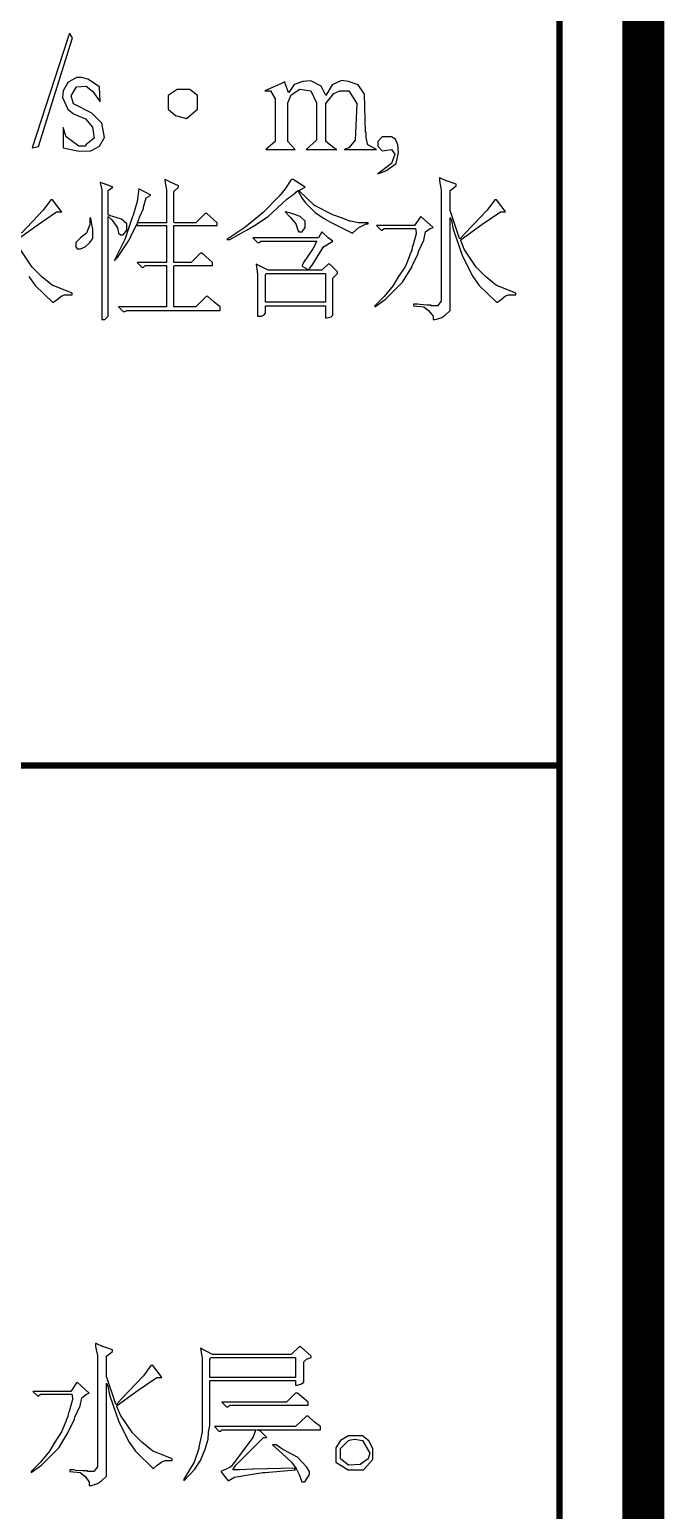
# Model space of a CAD drawing. Extents: x 94 to 452, y -72 to 1042.
# Drawn here: x 436.61 to 451.73, y 41.43 to 76.68 of the extents above; entities that cross this region are included whole.
import ezdxf

# ---------------------------------------------------------------- set-up
doc = ezdxf.new("R2010")
doc.units = 0
doc.header["$MEASUREMENT"] = 0
doc.layers.add('TREE_LAYER', color=7, linetype='Continuous')

msp = doc.modelspace()

# ---------------------------------------------------------------- linework, layer by layer
at = {"layer": 'TREE_LAYER'}
for points, const_width, elevation in [([(451.22612, 995.005583), (451.22612, 11.113007), (451.22612, 10.313007), (451.22612, -71.498816), (94.22612, -71.498816), (94.22612, -69.496695), (94.22612, 9.432416), (94.22612, 10.313007), (94.22612, 11.113007), (94.22612, 13.086307)], 1, 2891.008799), ([(96.22612, 13.086307), (96.22612, 11.113007), (96.22612, 10.313007), (96.22612, 9.432416), (96.22612, 9.432416), (96.22612, -69.496695), (96.22612, -69.498816), (449.22612, -69.498816), (449.22612, -69.498816), (449.22612, 10.313007), (449.22612, 11.113007), (449.22612, 995.005583)], 0.15, 2875.008799), ([(126.22612, 59.169293), (193.895842, 59.169293), (193.895842, 59.169293), (198.665094, 59.169293), (198.665094, 59.169293), (203.318395, 59.169293), (203.318395, 59.169293), (449.22612, 59.167487)], 0.15, 323)]:
    msp.add_lwpolyline(points, dxfattribs=dict(at, const_width=const_width, elevation=elevation))
at = {"layer": 'TREE_LAYER', "elevation": 1017}
for points in [[(437.557964, 76.586506), (437.516788, 76.476702), (436.665808, 73.868859), (436.816788, 73.89631), (437.626592, 76.490428), (437.557964, 76.600232), (437.557964, 76.586506)], [(437.845259, 75.543369), (437.72173, 75.543369), (437.515848, 75.419839), (437.406044, 75.227683), (437.392318, 75.062977), (437.515848, 74.788467), (437.653103, 74.678663), (437.941338, 74.555133), (438.106044, 74.362977), (438.14722, 74.102192), (437.955063, 73.951212), (437.927612, 73.910035), (437.776632, 73.910035), (437.474671, 74.129643), (437.406044, 74.349251), (437.406044, 73.868859), (437.790357, 73.786506), (438.064867, 73.800232), (438.27075, 73.910035), (438.394279, 74.115918), (438.325652, 74.459055), (438.092318, 74.692388), (437.653103, 74.911996), (437.598201, 75.104153), (437.72173, 75.323761), (437.955063, 75.337486), (438.106044, 75.213957), (438.284475, 74.966898), (438.27075, 75.323761), (437.99624, 75.502192), (437.845259, 75.543369), (437.845259, 75.543369)], [(442.674751, 75.433565), (442.208085, 75.227683), (442.34534, 75.227683), (442.455144, 75.035526), (442.455144, 74.019839), (442.235536, 73.827683), (442.935536, 73.827683), (442.757104, 74.019839), (442.757104, 74.939447), (442.839457, 75.131604), (443.04534, 75.268859), (443.306124, 75.227683), (443.443379, 74.939447), (443.443379, 74.04729), (443.19632, 73.827683), (443.923771, 73.827683), (443.855144, 73.868859), (443.662987, 74.019839), (443.662987, 74.925722), (443.855144, 75.159055), (443.992398, 75.227683), (444.212006, 75.227683), (444.404163, 74.925722), (444.362987, 74.04729), (444.212006, 73.868859), (444.102202, 73.827683), (444.87083, 73.827683), (444.664947, 73.937486), (444.651222, 73.964937), (444.623771, 74.115918), (444.623771, 74.239447), (444.610045, 74.239447), (444.582595, 75.14533), (444.431614, 75.364937), (444.198281, 75.44729), (444.033575, 75.474741), (443.813967, 75.364937), (443.662987, 75.117879), (443.553183, 75.337486), (443.306124, 75.461016), (443.113967, 75.44729), (442.908085, 75.378663), (442.784555, 75.186506), (442.757104, 75.227683), (442.674751, 75.44729), (442.674751, 75.433565)], [(440.424711, 75.255133), (440.122751, 75.255133), (439.903143, 75.117879), (439.903143, 74.788467), (440.081574, 74.637486), (440.342358, 74.568859), (440.603143, 74.788467), (440.603143, 75.117879), (440.424711, 75.255133), (440.424711, 75.255133)], [(445.226752, 74.129643), (445.007144, 74.129643), (444.89734, 74.019839), (444.89734, 73.910035), (445.007144, 73.800232), (445.226752, 73.827683), (445.309105, 73.717879), (445.226752, 73.498271), (444.89734, 73.251212), (445.089497, 73.319839), (445.336556, 73.498271), (445.391458, 73.759055), (445.377733, 73.937486), (445.322831, 74.074741), (445.226752, 74.129643), (445.226752, 74.129643)], [(438.301595, 73.04533), (438.287869, 73.04533), (438.287869, 73.031604), (438.329046, 72.866898), (438.329046, 69.778663), (438.397673, 69.778663), (438.480026, 69.861016), (438.480026, 72.2218), (438.480026, 72.235526), (438.562379, 72.153173), (438.685908, 71.988467), (438.699634, 71.961016), (438.727085, 71.837486), (438.768261, 71.79631), (438.836889, 71.79631), (438.919242, 71.906114), (438.919242, 72.057094), (438.795712, 72.166898), (438.58983, 72.235526), (438.534928, 72.249251), (438.521203, 72.249251), (438.493752, 72.262977), (438.480026, 72.262977), (438.480026, 72.853173), (438.58983, 72.935526), (438.411399, 73.004153), (438.397673, 73.004153), (438.301595, 73.04533), (438.301595, 73.04533)], [(439.83885, 73.113957), (439.825124, 73.113957), (439.825124, 73.086506), (439.866301, 72.866898), (439.866301, 72.098271), (439.866301, 72.084545), (439.180026, 72.084545), (439.180026, 72.098271), (439.207477, 72.153173), (439.221203, 72.2218), (439.317281, 72.427683), (439.317281, 72.455133), (439.385908, 72.674741), (439.495712, 72.743369), (439.207477, 72.894349), (439.166301, 72.592388), (439.070222, 72.262977), (439.056497, 72.235526), (438.878065, 71.686506), (438.617281, 71.178663), (438.699634, 71.261016), (438.987869, 71.686506), (439.01532, 71.755133), (439.166301, 72.07082), (439.166301, 72.057094), (439.166301, 72.015918), (439.866301, 72.015918), (439.866301, 72.015918), (439.866301, 71.137486), (439.866301, 71.137486), (439.166301, 71.137486), (439.276104, 71.027683), (439.317281, 71.027683), (439.358457, 71.068859), (439.866301, 71.068859), (439.866301, 71.055133), (439.866301, 70.080624), (439.866301, 70.080624), (438.727085, 70.080624), (438.836889, 69.97082), (438.878065, 69.97082), (438.919242, 69.998271), (441.142771, 69.998271), (441.142771, 70.080624), (441.005516, 70.190428), (440.854536, 70.327683), (440.813359, 70.327683), (440.566301, 70.080624), (440.058457, 70.080624), (440.044732, 70.080624), (440.044732, 71.055133), (440.058457, 71.068859), (440.96434, 71.068859), (440.96434, 71.137486), (440.717281, 71.357094), (440.676104, 71.357094), (440.456497, 71.137486), (440.058457, 71.137486), (440.044732, 71.137486), (440.044732, 72.015918), (440.058457, 72.015918), (441.074144, 72.015918), (441.074144, 72.084545), (440.827085, 72.304153), (440.785908, 72.304153), (440.566301, 72.084545), (440.058457, 72.084545), (440.044732, 72.098271), (440.044732, 72.825722), (440.154536, 72.935526), (440.154536, 72.962977), (439.976104, 73.04533), (439.83885, 73.113957), (439.83885, 73.113957)], [(442.882801, 73.113957), (442.841624, 73.113957), (442.827899, 73.100232), (442.690644, 72.894349), (442.553389, 72.715918), (442.169075, 72.331604), (441.72986, 71.974741), (441.30437, 71.686506), (441.372997, 71.686506), (441.771036, 71.906114), (441.963193, 72.015918), (442.292605, 72.235526), (442.731821, 72.64729), (442.772997, 72.674741), (442.869075, 72.743369), (442.992605, 72.853173), (443.088683, 72.674741), (443.171036, 72.564937), (443.40437, 72.331604), (443.610252, 72.194349), (443.774958, 72.098271), (444.296526, 71.837486), (444.447507, 71.974741), (444.625938, 72.057094), (444.667115, 72.057094), (444.667115, 72.084545), (444.433781, 72.084545), (444.25535, 72.125722), (444.227899, 72.125722), (444.063193, 72.194349), (443.82986, 72.276702), (443.390644, 72.49631), (443.020056, 72.853173), (443.171036, 72.935526), (442.882801, 73.113957), (442.882801, 73.113957)], [(446.379693, 73.155133), (446.365968, 73.155133), (446.365968, 73.086506), (446.407144, 72.866898), (446.407144, 70.217879), (446.324791, 70.108075), (446.173811, 70.108075), (446.173811, 70.1218), (446.064007, 70.1218), (446.064007, 70.1218), (445.899301, 70.135526), (445.844399, 70.149251), (445.748321, 70.149251), (445.748321, 70.108075), (445.99538, 70.080624), (446.105184, 69.998271), (446.214988, 69.861016), (446.214988, 69.861016), (446.214988, 69.778663), (446.269889, 69.778663), (446.407144, 69.819839), (446.503223, 69.888467), (446.626752, 69.998271), (446.626752, 72.208075), (446.626752, 72.208075), (446.654203, 72.139447), (446.69538, 71.933565), (446.914988, 71.288467), (447.162046, 70.808075), (447.313027, 70.588467), (447.724791, 70.190428), (447.752242, 70.190428), (447.834595, 70.259055), (447.944399, 70.341408), (448.013027, 70.368859), (448.191458, 70.368859), (448.191458, 70.410035), (448.191458, 70.410035), (447.738517, 70.588467), (447.724791, 70.588467), (447.464007, 70.808075), (447.244399, 71.027683), (446.956164, 71.453173), (446.873811, 71.659055), (446.873811, 71.672781), (446.887537, 71.686506), (447.381654, 72.043369), (447.82087, 72.34533), (447.834595, 72.34533), (447.944399, 72.34533), (447.930674, 72.359055), (447.724791, 72.633565), (447.724791, 72.633565), (447.683615, 72.633565), (447.505184, 72.386506), (446.983615, 71.837486), (446.860086, 71.700232), (446.84636, 71.713957), (446.626752, 72.372781), (446.626752, 72.853173), (446.764007, 72.962977), (446.764007, 72.962977), (446.764007, 73.004153), (446.558125, 73.072781), (446.544399, 73.072781), (446.379693, 73.155133), (446.379693, 73.155133)], [(436.314506, 71.686506), (436.808624, 72.043369), (437.247839, 72.34533), (437.261565, 72.34533), (437.371369, 72.34533), (437.357643, 72.359055), (437.151761, 72.633565), (437.151761, 72.633565), (437.110585, 72.633565), (436.932153, 72.386506), (436.410585, 71.837486)], [(442.70437, 72.34533), (442.690644, 72.34533), (442.814173, 72.2218), (442.951428, 72.057094), (442.992605, 71.906114), (443.020056, 71.864937), (443.102409, 71.864937), (443.171036, 71.974741), (443.171036, 72.125722), (443.047507, 72.235526), (442.85535, 72.304153), (442.800448, 72.317879), (442.70437, 72.34533), (442.70437, 72.34533)], [(438.068261, 72.194349), (438.04081, 72.194349), (438.04081, 72.043369), (437.958457, 71.837486), (437.821203, 71.727683), (437.711399, 71.617879), (437.711399, 71.508075), (437.73885, 71.466898), (437.821203, 71.466898), (437.931006, 71.508075), (438.04081, 71.617879), (438.109438, 71.713957), (438.109438, 71.933565), (438.095712, 72.002192), (438.068261, 72.194349), (438.068261, 72.194349)], [(445.926752, 72.235526), (445.913027, 72.2218), (445.775772, 72.015918), (444.869889, 72.015918), (444.979693, 71.906114), (445.007144, 71.906114), (445.048321, 71.94729), (445.789497, 71.94729), (445.803223, 71.933565), (445.816948, 71.823761), (445.734595, 71.535526), (445.72087, 71.508075), (445.707144, 71.425722), (445.693419, 71.398271), (445.665968, 71.329643), (445.665968, 71.315918), (445.556164, 71.055133), (445.377733, 70.780624), (445.267929, 70.588467), (445.048321, 70.327683), (444.828713, 70.108075), (444.828713, 70.080624), (445.075772, 70.259055), (445.487537, 70.67082), (445.707144, 71.027683), (445.72087, 71.068859), (445.858125, 71.343369), (445.858125, 71.357094), (445.87185, 71.398271), (445.99538, 71.672781), (446.036556, 71.864937), (446.14636, 71.94729), (446.214988, 71.974741), (445.926752, 72.235526), (445.926752, 72.235526)], [(443.569075, 71.864937), (443.486722, 71.727683), (441.922017, 71.727683), (442.031821, 71.617879), (442.072997, 71.617879), (442.114173, 71.64533), (443.445546, 71.64533), (443.445546, 71.64533), (443.349468, 71.466898), (443.12986, 71.137486), (443.102409, 71.068859), (443.102409, 71.055133), (443.212213, 70.986506), (443.239664, 70.959055), (443.239664, 70.959055), (442.292605, 70.959055), (442.00437, 71.09631), (442.031821, 70.862977), (442.031821, 69.861016), (442.127899, 69.861016), (442.182801, 69.888467), (442.223977, 69.929643), (442.223977, 70.108075), (442.223977, 70.108075), (443.637703, 70.108075), (443.651428, 70.108075), (443.651428, 69.819839), (443.692605, 69.819839), (443.788683, 69.84729), (443.82986, 69.888467), (443.82986, 70.766898), (443.939664, 70.876702), (443.939664, 70.917879), (443.761232, 71.09631), (443.720056, 71.09631), (443.569075, 70.959055), (443.253389, 70.959055), (443.253389, 70.959055), (443.349468, 71.09631), (443.610252, 71.508075), (443.82986, 71.64533), (443.720056, 71.727683), (443.569075, 71.864937), (443.569075, 71.864937)], [(436.589016, 70.808075), (436.739996, 70.588467), (437.151761, 70.190428), (437.179212, 70.190428), (437.261565, 70.259055), (437.371369, 70.341408), (437.439996, 70.368859), (437.618428, 70.368859), (437.618428, 70.410035), (437.618428, 70.410035), (437.165486, 70.588467), (437.151761, 70.588467), (436.890977, 70.808075), (436.671369, 71.027683), (436.383134, 71.453173)], [(442.251428, 70.876702), (442.251428, 70.876702), (443.637703, 70.876702), (443.651428, 70.876702), (443.651428, 70.190428), (443.637703, 70.190428), (442.223977, 70.190428), (442.223977, 70.190428), (442.223977, 70.849251), (442.251428, 70.876702), (442.251428, 70.876702)], [(438.193935, 45.404768), (438.180209, 45.404768), (438.180209, 45.336141), (438.221386, 45.116533), (438.221386, 42.467514), (438.139033, 42.35771), (437.988053, 42.35771), (437.988053, 42.371435), (437.878249, 42.371435), (437.878249, 42.371435), (437.713543, 42.385161), (437.658641, 42.398886), (437.562562, 42.398886), (437.562562, 42.35771), (437.809621, 42.330259), (437.919425, 42.247906), (438.029229, 42.110651), (438.029229, 42.110651), (438.029229, 42.028298), (438.084131, 42.028298), (438.221386, 42.069474), (438.317464, 42.138102), (438.440994, 42.247906), (438.440994, 44.45771), (438.440994, 44.45771), (438.468445, 44.389082), (438.509621, 44.1832), (438.729229, 43.538102), (438.976288, 43.05771), (439.127268, 42.838102), (439.539033, 42.440063), (439.566484, 42.440063), (439.648837, 42.50869), (439.758641, 42.591043), (439.827268, 42.618494), (440.0057, 42.618494), (440.0057, 42.65967), (440.0057, 42.65967), (439.552758, 42.838102), (439.539033, 42.838102), (439.278249, 43.05771), (439.058641, 43.277317), (438.770405, 43.702808), (438.688053, 43.90869), (438.688053, 43.922416), (438.701778, 43.936141), (439.195896, 44.293004), (439.635111, 44.594965), (439.648837, 44.594965), (439.758641, 44.594965), (439.744915, 44.60869), (439.539033, 44.8832), (439.539033, 44.8832), (439.497856, 44.8832), (439.319425, 44.636141), (438.797856, 44.087121), (438.674327, 43.949867), (438.660602, 43.963592), (438.440994, 44.622416), (438.440994, 45.102808), (438.578249, 45.212612), (438.578249, 45.212612), (438.578249, 45.253788), (438.372366, 45.322416), (438.358641, 45.322416), (438.193935, 45.404768), (438.193935, 45.404768)], [(443.066139, 45.322416), (443.024962, 45.322416), (442.832806, 45.143984), (440.966139, 45.143984), (440.677904, 45.294965), (440.71908, 45.047906), (440.71908, 43.304768), (440.636727, 42.93418), (440.636727, 42.906729), (440.526923, 42.577317), (440.417119, 42.398886), (440.279864, 42.179278), (440.279864, 42.138102), (440.540649, 42.412612), (440.677904, 42.618494), (440.787707, 42.893004), (440.856335, 43.126337), (440.87006, 43.291043), (440.897511, 43.455749), (440.897511, 44.512612), (440.897511, 44.526337), (442.942609, 44.526337), (442.942609, 44.512612), (442.942609, 44.416533), (442.983786, 44.416533), (443.079864, 44.443984), (443.134766, 44.485161), (443.134766, 44.965553), (443.203394, 45.03418), (443.313198, 45.075357), (443.313198, 45.102808), (443.066139, 45.322416), (443.066139, 45.322416)], [(440.924962, 45.061631), (440.938688, 45.075357), (442.942609, 45.075357), (442.942609, 45.061631), (442.942609, 44.594965), (442.942609, 44.594965), (440.897511, 44.594965), (440.897511, 44.594965), (440.897511, 45.03418), (440.924962, 45.061631), (440.924962, 45.061631)], [(437.740994, 44.485161), (437.727268, 44.471435), (437.590013, 44.265553), (436.684131, 44.265553), (436.793935, 44.155749), (436.821386, 44.155749), (436.862562, 44.196925), (437.603739, 44.196925), (437.617464, 44.1832), (437.63119, 44.073396), (437.548837, 43.785161), (437.535111, 43.75771), (437.521386, 43.675357), (437.50766, 43.647906), (437.480209, 43.579278), (437.480209, 43.565553), (437.370405, 43.304768), (437.191974, 43.030259), (437.08217, 42.838102), (436.862562, 42.577317), (436.642954, 42.35771), (436.642954, 42.330259), (436.890013, 42.50869), (437.301778, 42.920455), (437.521386, 43.277317), (437.535111, 43.318494), (437.672366, 43.593004), (437.672366, 43.606729), (437.686092, 43.647906), (437.809621, 43.922416), (437.850798, 44.114572), (437.960602, 44.196925), (438.029229, 44.224376), (437.740994, 44.485161), (437.740994, 44.485161)], [(442.983786, 44.224376), (442.942609, 44.224376), (442.723002, 44.004768), (441.185747, 44.004768), (441.295551, 43.894965), (441.336727, 43.894965), (441.377904, 43.936141), (443.24457, 43.936141), (443.24457, 44.004768), (442.983786, 44.224376), (442.983786, 44.224376)], [(443.24457, 43.675357), (443.203394, 43.675357), (442.942609, 43.428298), (441.007315, 43.428298), (441.117119, 43.318494), (441.158296, 43.318494), (441.185747, 43.345945), (441.995551, 43.345945), (441.995551, 43.345945), (441.926923, 43.167514), (441.41908, 42.481239), (441.377904, 42.453788), (441.158296, 42.35771), (441.336727, 42.138102), (441.487707, 42.220455), (441.817119, 42.275357), (442.160257, 42.330259), (442.215158, 42.330259), (442.942609, 42.398886), (442.915158, 42.440063), (441.940649, 42.412612), (441.926923, 42.412612), (441.611237, 42.398886), (441.611237, 42.398886), (441.460257, 42.398886), (441.446531, 42.398886), (441.515158, 42.50869), (442.173982, 43.167514), (442.256335, 43.167514), (442.105355, 43.318494), (442.023002, 43.345945), (442.023002, 43.345945), (442.023002, 43.345945), (443.532806, 43.345945), (443.532806, 43.428298), (443.381825, 43.538102), (443.24457, 43.675357), (443.24457, 43.675357)], [(444.534421, 43.20869), (444.20501, 43.20869), (444.012853, 43.098886), (443.903049, 42.920455), (443.903049, 42.577317), (444.191284, 42.398886), (444.561872, 42.398886), (444.78148, 42.645945), (444.78148, 42.906729), (444.685402, 43.085161), (444.534421, 43.20869), (444.534421, 43.20869)], [(444.342264, 43.126337), (444.35599, 43.126337), (444.534421, 43.098886), (444.712853, 42.796925), (444.671676, 42.65967), (444.479519, 42.522416), (444.20501, 42.50869), (444.012853, 42.65967), (444.012853, 42.906729), (444.20501, 43.098886), (444.259911, 43.112612), (444.342264, 43.126337), (444.342264, 43.126337)], [(442.475943, 42.989082), (442.39359, 42.989082), (442.613198, 42.796925), (442.846531, 42.577317), (442.956335, 42.426337), (443.024962, 42.289082), (443.09359, 42.110651), (443.162217, 42.110651), (443.272021, 42.289082), (443.272021, 42.35771), (443.203394, 42.467514), (442.983786, 42.700847), (442.640649, 42.879278), (442.475943, 42.989082), (442.475943, 42.989082)]]:
    msp.add_lwpolyline(points, dxfattribs=at)

doc.saveas('drawing.dxf')
